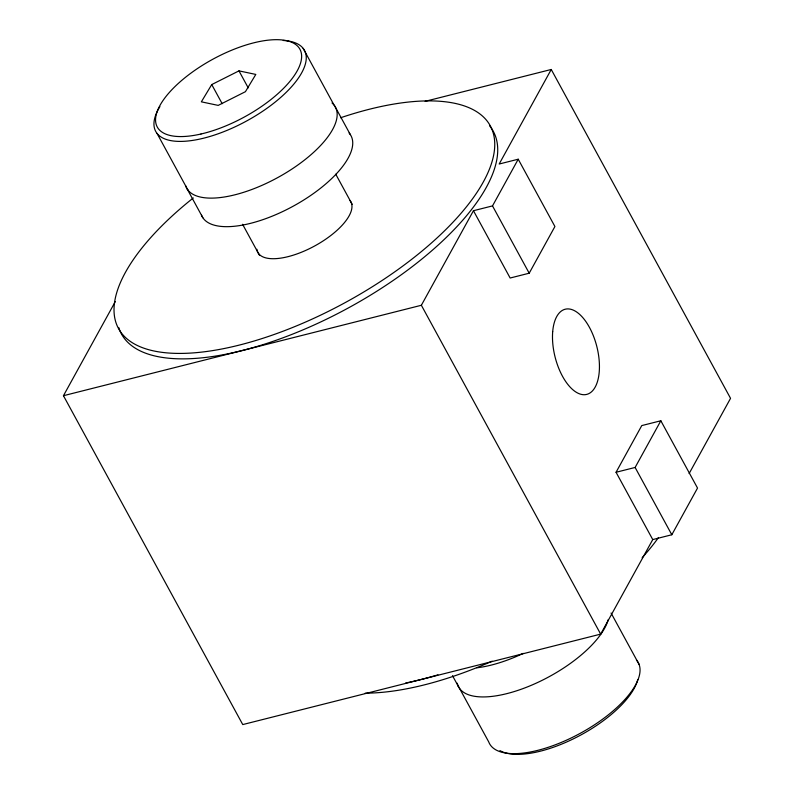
<?xml version="1.0" encoding="UTF-8"?>
<svg xmlns="http://www.w3.org/2000/svg" width="794" height="794" viewBox="0 0 794 794"><rect width="100%" height="100%" fill="white"/><g stroke="black" fill="none" stroke-linecap="round" stroke-linejoin="round"><path stroke-width="1.19" d="M652.747 539.583L616.055 472.271L641.77 425.584L660.836 420.77L697.529 488.072L671.813 534.759L652.747 539.583L600.671 634.128L242.756 724.575L63.451 395.71L115.289 301.611M63.451 395.71L421.366 305.273L473.452 210.718L492.508 205.904L518.224 159.217L554.917 226.518L529.201 273.205L510.145 278.019L473.452 210.718M689.123 473.552L730.549 398.34L551.244 69.475L499.168 164.03L518.224 159.217M616.055 472.271L635.121 467.458L660.836 420.77M211.74 84.571L201.358 101.831L218.201 105.394L245.425 91.687L255.807 74.428L238.964 70.874L211.74 84.571L222.171 103.686M425.137 101.344L551.244 69.475M492.508 205.904L529.201 273.205M635.121 467.458L671.813 534.759M303.159 48.394L334.076 105.106M334.75 106.039L350.323 134.593M611.072 613.018L639.071 664.38M421.366 305.273L600.671 634.128M335.753 174.214L352.179 204.336M238.964 70.874L248.234 87.866M242.577 224.275L259.588 255.469M157.033 133.412L187.96 190.123M457.81 685.192L488.727 741.904A84.69 34.311 -28.6 0 0 581.655 732.544A84.69 34.311 -28.6 0 0 636.421 659.993M187.285 189.19L202.847 217.745M452.491 675.674L458.257 686.244M283.22 40.474A84.69 34.311 -28.6 0 1 290.842 87.529A84.69 34.311 -28.6 0 1 192.079 140.488A84.69 34.311 -28.6 0 1 159.902 106.614M332.041 102.992A84.69 34.311 -28.6 0 1 280.044 176.298A84.69 34.311 -28.6 0 1 185.578 185.578M349.092 132.995A84.69 34.311 -28.6 0 1 294.544 205.448A84.69 34.311 -28.6 0 1 201.478 215.085M350.045 200.584A52.93 21.448 -28.6 0 1 312.608 247.073A52.93 21.448 -28.6 0 1 256.879 249.256M340.596 117.76A211.73 85.782 -28.6 0 1 476.34 193.369A211.73 85.782 -28.6 0 1 182.382 353.399A211.73 85.782 -28.6 0 1 193.289 197.954M489.7 125.948A211.73 85.782 -28.6 0 1 347.742 308.271A211.73 85.782 -28.6 0 1 118.733 327.505M608.214 619.648A84.69 34.311 -28.6 0 1 530.898 685.48A84.69 34.311 -28.6 0 1 457.215 683.187M637.761 679.545A81.236 32.911 -28.6 0 1 577.079 736.981A81.236 32.911 -28.6 0 1 499.952 750.598M523.296 653.373A84.69 34.311 -28.6 0 1 476.797 667.814M658.514 537.518A211.73 85.782 -28.6 0 1 642.167 557.686M492.151 661.184A211.73 85.782 -28.6 0 1 365.2 693.162M437.931 674.85A211.73 85.782 -28.6 0 1 405.655 682.989M552.693 331.664A43.938 21.527 75.8 0 0 584.85 394.697A43.938 21.527 75.8 0 0 590.329 329.044A43.938 21.527 75.8 0 0 552.693 331.664M200.991 134.007A81.236 32.911 -28.6 0 0 300.956 51.709A81.236 32.911 -28.6 0 0 183.811 78.666A81.236 32.911 -28.6 0 0 200.991 134.007"/></g></svg>
